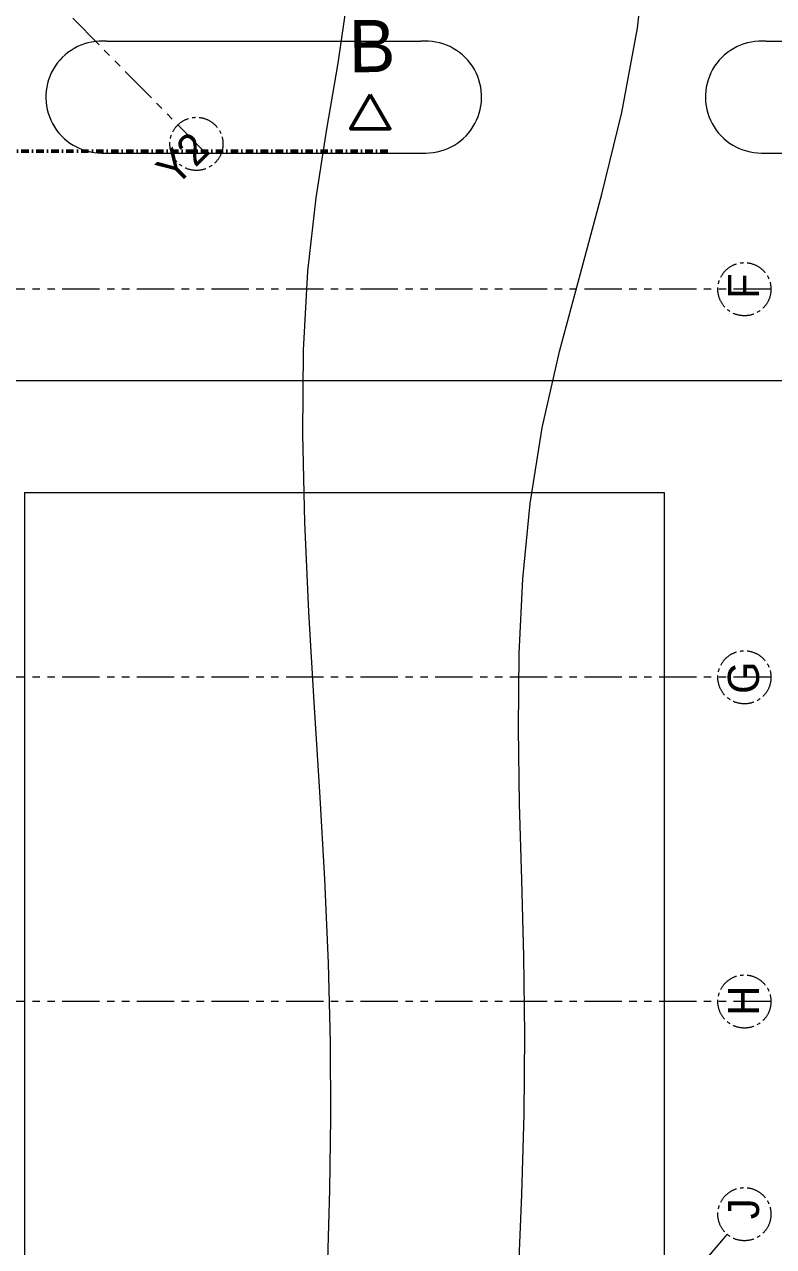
# Model space of a CAD drawing. Header units: millimetres. Extents: x -5316 to 10114, y -10026 to 11025.
# Drawn here: x 4660 to 6669, y -1460 to 1816 of the extents above; entities that cross this region are included whole.
import ezdxf

# ---------------------------------------------------------------- set-up
doc = ezdxf.new("R2010")
doc.units = ezdxf.units.MM
for name, pattern in [('CENTER2', [28.575, 19.05, -3.175, 3.175, -3.175]), ('DASHDOT2', [0.5, 0.25, -0.125, 0, -0.125]), ('PHANTOM', [2.5, 1.25, -0.25, 0.25, -0.25, 0.25, -0.25])]:
    doc.linetypes.add(name, pattern=pattern)
for name, color, linetype, lineweight in [('1m', 12, 'Continuous', 0), ('AKS', 31, 'CENTER2', 5), ('kesit çizgisi', 2, 'DASHDOT2', 50), ('malzeme yazıları', 7, 'Continuous', 5), ('YOLLAR', 6, 'Continuous', 5)]:
    doc.layers.add(name, color=color, linetype=linetype, lineweight=lineweight)
doc.styles.get("Standard").update_dxf_attribs({"font": 'arial.ttf'})

msp = doc.modelspace()

# ---------------------------------------------------------------- linework, layer by layer
at = {"layer": '1m', "color": 252, "lineweight": 0, "true_color": 0x939598}
for points in [[(5984.5, -1537.3), (5993.5, -1320.1), (5999.6, -1104.5), (6001.5, -891.6), (5998.8, -682.5), (5993.3, -476.6), (5987.7, -273.1), (5984.6, -71.3), (5986.5, 129.6), (5996.1, 330.4), (6015.9, 531.8), (6048.6, 734.6), (6095.1, 939.7), (6150.6, 1148.1), (6208.3, 1361.2), (6261.7, 1580.1), (6304.2, 1806.1), (6329.3, 2040.3)], [(5473.9, -1497), (5478.7, -1307.6), (5481.3, -1113.5), (5480.7, -911.8), (5475.7, -699.6), (5465.5, -474.9), (5451.8, -240.6), (5436.8, -0.4), (5422.8, 241.9), (5411.9, 482.4), (5406.3, 717.3), (5408.3, 942.7), (5420, 1155), (5442.4, 1351.5), (5471.2, 1535.7), (5500.9, 1712.3), (5526.1, 1885.9)]]:
    msp.add_lwpolyline(points, dxfattribs=at)
at = {"layer": 'AKS', "linetype": 'PHANTOM', "ltscale": 80}
for p, q in [((5140.7, 1476.2), (3832.3, 2807.2)), ((5171.8, 1444.5), (5171.2, 1445.1)), ((6661.6, 1106.3), (4210.6, 1106.3)), ((6661.6, 66.2), (3563.9, 66.2)), ((6661.6, -802.7), (3563.9, -802.7)), ((6479.8, -1502.7), (6544.2, -1426.9))]:
    msp.add_line(p, q, dxfattribs=at)
at = {"layer": 'AKS', "ltscale": 3}
for centre in [(5121.3, 1495.9), (6590.4, 1106.3), (6590.4, 66.2), (6590.4, -802.7), (6590.4, -1372.7)]:
    msp.add_circle(centre, 71.2, dxfattribs=at)
at = {"layer": 'kesit çizgisi', "linetype": 'Continuous', "ltscale": 80}
msp.add_lwpolyline([(5587.3, 1627.6), (5534.5, 1536.2), (5640.1, 1536.2)], close=True, dxfattribs=at)
at = {"layer": 'kesit çizgisi', "ltscale": 80}
msp.add_lwpolyline([(-1028, 1131.3), (2727, 1131.3), (2727, 1476.2), (5640.1, 1476.2)], dxfattribs=at)
at = {"layer": 'YOLLAR'}
for p, q in [((4880.8, 1770.7), (5722.6, 1770.7)), ((4880.8, 1770.7), (5722.6, 1770.7)), ((6649.2, 1770.7), (8851.3, 1770.7)), ((6649.2, 1770.7), (8851.3, 1770.7)), ((4867.6, 1471.3), (5735.9, 1471.3)), ((4867.6, 1471.3), (5735.9, 1471.3)), ((6635.9, 1471.3), (8838, 1471.3)), ((6635.9, 1471.3), (8838, 1471.3)), ((4260.6, 861.3), (9167.3, 861.3)), ((4660.6, 561.3), (6375.6, 561.3)), ((4660.6, 561.3), (4660.6, -1503.5)), ((6375.6, 561.3), (6375.6, -2062.5))]:
    msp.add_line(p, q, dxfattribs=at)
for centre, start, end in [((4867.6, 1621.3), 84.9285, 270), ((4867.6, 1621.3), 84.9285, 270), ((5735.9, 1621.3), 270, 95.0715), ((5735.9, 1621.3), 270, 95.0715), ((6635.9, 1621.3), 84.9285, 270), ((6635.9, 1621.3), 84.9285, 270)]:
    msp.add_arc(centre, 150, start, end, dxfattribs=at)

# ---------------------------------------------------------------- texts
at = {"layer": 'AKS', "lineweight": -2, "ltscale": 3, "char_height": 83.623}
for s, insert, attachment_point, rotation in [('{\\fGoldman|b0|i0|c162|p2;Y2}', (5162.5, 1474.4), 9, 44.5097), ('{\\fGoldman|b0|i0|c162|p2;F} ', (6546.1, 1148.7), 3, 90), ('{\\fGoldman|b0|i0|c162|p2;G}', (6546.1, 108.6), 3, 90), ('{\\fGoldman|b0|i0|c162|p2;H} ', (6546.1, -760.3), 3, 90), ('{\\fGoldman|b0|i0|c162|p2;J} ', (6546.1, -1330.3), 3, 90)]:
    msp.add_mtext_dynamic_manual_height_columns(s, width=115.045, gutter_width=12.5, heights=[91.9], dxfattribs=dict(at, insert=insert, attachment_point=attachment_point, rotation=rotation))
at = {"layer": 'malzeme yazıları', "insert": (5529, 1827.5), "char_height": 140, "width": 1450.613, "attachment_point": 1, "rotation": 0.5578}
msp.add_mtext('{\\fGoldman|b0|i0|c162|p2;B}', dxfattribs=at)
msp.add_mtext('{\\fGoldman|b0|i0|c162|p2;B}', dxfattribs=at)

doc.saveas('drawing.dxf')
